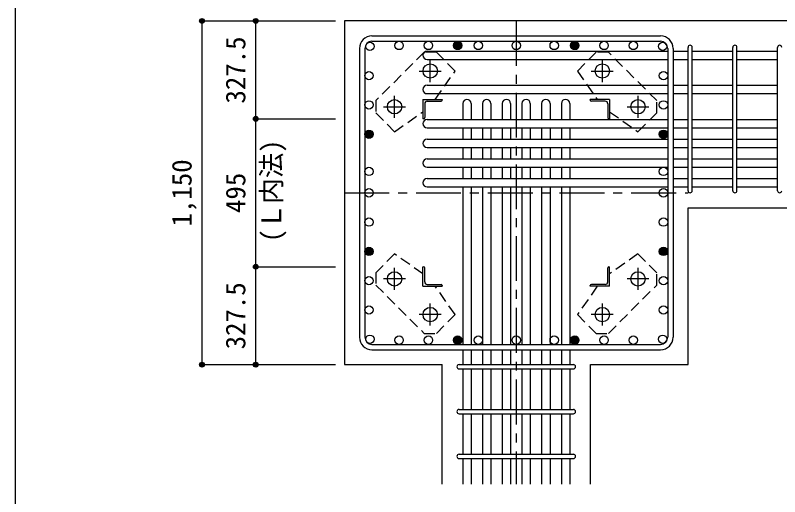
# Model space of a CAD drawing. Units: millimetres at full size, sheet at 1:30. Extents: x -5973 to 5954, y -4195 to 4201.
# Drawn here: x -5973 to -3414, y -2692 to -1081 of the extents above; entities that cross this region are included whole.
import ezdxf
from ezdxf.enums import TextEntityAlignment as Align

# ---------------------------------------------------------------- set-up
doc = ezdxf.new("R2010")
doc.units = ezdxf.units.MM
doc.header["$LTSCALE"] = 30
doc.header["$PDMODE"] = 32
doc.header["$PDSIZE"] = 15
doc.linetypes.add('CHAIN1', pattern=[8, 5, -1, 1, -1])
doc.linetypes.add('DASHED1', pattern=[1.8, 1.2, -0.6])
for name, color, linetype in [('0-1_躯体線', 2, 'Continuous'), ('0-2_アンカー、アングル', 4, 'Continuous'), ('0-3_立上り筋', 4, 'Continuous'), ('0-4_フープ筋', 7, 'Continuous'), ('0-5_基礎梁筋', 7, 'Continuous'), ('0-6_スタラップ筋', 7, 'Continuous'), ('0-7_文字', 4, 'Continuous'), ('0-9_プレート', 4, 'DASHED1'), ('0-D_寸法', 4, 'Continuous'), ('F-0_枠', 6, 'Continuous')]:
    doc.layers.add(name, color=color, linetype=linetype)
doc.styles.add('ＭＳ ゴシック', font='')
doc.styles.get('ＭＳ ゴシック').set_extended_font_data('MS Gothic')

msp = doc.modelspace()

# ---------------------------------------------------------------- linework, layer by layer
at = {"layer": '0-1_躯体線'}
for p, q in [((-3320.8, -1099.89), (-4870.8, -1099.89)), ((-4870.8, -1099.89), (-4870.8, -2249.89)), ((-3720.8, -1724.89), (-3320.8, -1724.89)), ((-3720.8, -2249.89), (-3720.8, -1724.89)), ((-4870.8, -2249.89), (-4544.3, -2249.89)), ((-4544.3, -2649.89), (-4544.3, -2249.89)), ((-4047.3, -2649.89), (-4047.3, -2249.89)), ((-4047.3, -2249.89), (-3720.8, -2249.89))]:
    msp.add_line(p, q, dxfattribs=at)
at = {"layer": '0-2_アンカー、アングル', "linetype": 'CHAIN1'}
for p, q in [((-4583.8, -1304.1), (-4583.8, -1230.6)), ((-4007.8, -1230.59), (-4007.8, -1304.09)), ((-4620.6, -1267.39), (-4547.1, -1267.39)), ((-4044.5, -1267.39), (-3971, -1267.39)), ((-4703.3, -1423.6), (-4703.3, -1350.1)), ((-3888.3, -1350.09), (-3888.3, -1423.59)), ((-4740.1, -1386.89), (-4666.6, -1386.89)), ((-3925, -1386.89), (-3851.5, -1386.89)), ((-4703.3, -1999.7), (-4703.3, -1926.2)), ((-3888.3, -1926.19), (-3888.3, -1999.69)), ((-4666.6, -1962.89), (-4740.1, -1962.89)), ((-3851.5, -1962.89), (-3925, -1962.89)), ((-4583.8, -2119.2), (-4583.8, -2045.7)), ((-4007.8, -2045.69), (-4007.8, -2119.19)), ((-4547.1, -2082.39), (-4620.6, -2082.39)), ((-3971, -2082.39), (-4044.5, -2082.39))]:
    msp.add_line(p, q, dxfattribs=at)
at = {"layer": '0-2_アンカー、アングル'}
for p, q in [((-4608.3, -1362.39), (-4543.3, -1362.39)), ((-4608.3, -1362.39), (-4608.3, -1427.39)), ((-4602.3, -1376.89), (-4602.3, -1423.39)), ((-4593.8, -1368.39), (-4547.3, -1368.39)), ((-4543.3, -1362.39), (-4543.3, -1364.39)), ((-3983.3, -1362.39), (-4048.3, -1362.39)), ((-4048.3, -1364.39), (-4048.3, -1362.39)), ((-3997.8, -1368.39), (-4044.3, -1368.39)), ((-3989.3, -1376.89), (-3989.3, -1423.39)), ((-3983.3, -1362.39), (-3983.3, -1427.39)), ((-4606.3, -1427.39), (-4608.3, -1427.39)), ((-3983.3, -1427.39), (-3985.3, -1427.39)), ((-4608.3, -1922.39), (-4606.3, -1922.39)), ((-4608.3, -1987.39), (-4608.3, -1922.39)), ((-4602.3, -1972.89), (-4602.3, -1926.39)), ((-3989.3, -1972.89), (-3989.3, -1926.39)), ((-3985.3, -1922.39), (-3983.3, -1922.39)), ((-3983.3, -1987.39), (-3983.3, -1922.39)), ((-4608.3, -1987.39), (-4543.3, -1987.39)), ((-4593.8, -1981.39), (-4547.3, -1981.39)), ((-4543.3, -1985.39), (-4543.3, -1987.39)), ((-4048.3, -1987.39), (-4048.3, -1985.39)), ((-3983.3, -1987.39), (-4048.3, -1987.39)), ((-3997.8, -1981.39), (-4044.3, -1981.39))]:
    msp.add_line(p, q, dxfattribs=at)
at = {"layer": '0-2_アンカー、アングル', "color": 3}
for centre in [(-4583.8, -1267.39), (-4007.8, -1267.39), (-4703.3, -1386.89), (-3888.3, -1386.89), (-4703.3, -1962.89), (-3888.3, -1962.89), (-4583.8, -2082.39), (-4007.8, -2082.39)]:
    msp.add_circle(centre, 24, dxfattribs=at)
at = {"layer": '0-2_アンカー、アングル'}
for centre, radius, start, end in [((-4593.8, -1376.89), 8.5, 90, 180), ((-4547.3, -1364.39), 4, 270, 0), ((-4044.3, -1364.39), 4, 180, 270), ((-3997.8, -1376.89), 8.5, 0, 90), ((-4606.3, -1423.39), 4, 270, 0), ((-3985.3, -1423.39), 4, 180, 270), ((-4606.3, -1926.39), 4, 0, 90), ((-3985.3, -1926.39), 4, 90, 180), ((-4593.8, -1972.89), 8.5, 180, 270), ((-4547.3, -1985.39), 4, 0, 90), ((-4044.3, -1985.39), 4, 90, 180), ((-3997.8, -1972.89), 8.5, 270, 0)]:
    msp.add_arc(centre, radius, start, end, dxfattribs=at)
at = {"layer": '0-3_立上り筋', "color": 3}
for centre in [(-4785.87, -1184.82), (-4687.86, -1181.89), (-4589.84, -1181.89), (-4491.83, -1181.89), (-4422.8, -1181.89), (-4295.8, -1181.89), (-4168.8, -1181.89), (-4099.77, -1181.89), (-4099.77, -1181.89), (-4001.76, -1181.89), (-3903.74, -1181.89), (-3805.73, -1184.82), (-4788.8, -1282.84), (-3802.8, -1282.84), (-4788.8, -1380.85), (-3802.8, -1380.85), (-4788.8, -1478.87), (-4788.8, -1478.87), (-3802.8, -1478.87), (-3802.8, -1478.87), (-4788.8, -1603.39), (-3802.8, -1603.39), (-4788.8, -1674.89), (-3802.8, -1674.89), (-4788.8, -1772.91), (-3802.8, -1772.91), (-4788.8, -1870.92), (-3802.8, -1870.92), (-4788.8, -1968.94), (-3802.8, -1968.94), (-4788.8, -2066.95), (-3802.8, -2066.95), (-4785.87, -2164.97), (-4785.87, -2164.97), (-4687.86, -2167.89), (-4589.84, -2167.89), (-4491.83, -2167.89), (-4422.8, -2167.89), (-4295.8, -2167.89), (-4168.8, -2167.89), (-4099.77, -2167.89), (-4099.77, -2167.89), (-4001.76, -2167.89), (-3903.74, -2167.89), (-3805.73, -2164.97), (-3805.73, -2164.97)]:
    msp.add_circle(centre, 14, dxfattribs=at)
at = {"layer": '0-3_立上り筋'}
for centre, radius in [((-4491.83, -1181.89), 14), ((-4491.83, -1181.89), 12.6), ((-4491.83, -1181.89), 11.2), ((-4491.83, -1181.89), 9.8), ((-4491.83, -1181.89), 8.4), ((-4491.83, -1181.89), 7), ((-4491.83, -1181.89), 5.6), ((-4099.77, -1181.89), 14), ((-4099.77, -1181.89), 12.6), ((-4099.77, -1181.89), 11.2), ((-4099.77, -1181.89), 9.8), ((-4099.77, -1181.89), 8.4), ((-4099.77, -1181.89), 7), ((-4099.77, -1181.89), 5.6), ((-4491.83, -1181.89), 4.2), ((-4491.83, -1181.89), 2.8), ((-4491.83, -1181.89), 1.4), ((-4099.77, -1181.89), 4.2), ((-4099.77, -1181.89), 2.8), ((-4099.77, -1181.89), 1.4), ((-4788.8, -1478.87), 14), ((-4788.8, -1478.87), 12.6), ((-4788.8, -1478.87), 11.2), ((-4788.8, -1478.87), 9.8), ((-4788.8, -1478.87), 8.4), ((-4788.8, -1478.87), 7), ((-4788.8, -1478.87), 5.6), ((-4788.8, -1478.87), 4.2), ((-4788.8, -1478.87), 2.8), ((-4788.8, -1478.87), 1.4), ((-3802.8, -1478.87), 14), ((-3802.8, -1478.87), 12.6), ((-3802.8, -1478.87), 11.2), ((-3802.8, -1478.87), 9.8), ((-3802.8, -1478.87), 8.4), ((-3802.8, -1478.87), 7), ((-3802.8, -1478.87), 5.6), ((-3802.8, -1478.87), 4.2), ((-3802.8, -1478.87), 2.8), ((-3802.8, -1478.87), 1.4), ((-4788.8, -1870.92), 14), ((-4788.8, -1870.92), 12.6), ((-4788.8, -1870.92), 11.2), ((-4788.8, -1870.92), 9.8), ((-4788.8, -1870.92), 8.4), ((-4788.8, -1870.92), 7), ((-4788.8, -1870.92), 5.6), ((-4788.8, -1870.92), 4.2), ((-4788.8, -1870.92), 2.8), ((-3802.8, -1870.92), 14), ((-3802.8, -1870.92), 12.6), ((-3802.8, -1870.92), 11.2), ((-3802.8, -1870.92), 9.8), ((-3802.8, -1870.92), 8.4), ((-3802.8, -1870.92), 7), ((-3802.8, -1870.92), 5.6), ((-3802.8, -1870.92), 4.2), ((-3802.8, -1870.92), 2.8), ((-4788.8, -1870.92), 1.4), ((-3802.8, -1870.92), 1.4), ((-4491.83, -2167.89), 14), ((-4491.83, -2167.89), 12.6), ((-4491.83, -2167.89), 11.2), ((-4491.83, -2167.89), 9.8), ((-4491.83, -2167.89), 8.4), ((-4491.83, -2167.89), 7), ((-4491.83, -2167.89), 5.6), ((-4491.83, -2167.89), 4.2), ((-4491.83, -2167.89), 2.8), ((-4491.83, -2167.89), 1.4), ((-4099.77, -2167.89), 14), ((-4099.77, -2167.89), 12.6), ((-4099.77, -2167.89), 11.2), ((-4099.77, -2167.89), 9.8), ((-4099.77, -2167.89), 8.4), ((-4099.77, -2167.89), 7), ((-4099.77, -2167.89), 5.6), ((-4099.77, -2167.89), 4.2), ((-4099.77, -2167.89), 2.8), ((-4099.77, -2167.89), 1.4)]:
    msp.add_circle(centre, radius, dxfattribs=at)
at = {"layer": '0-4_フープ筋'}
for p, q in [((-4778.8, -1149.89), (-3812.8, -1149.89)), ((-4778.8, -1167.89), (-3812.8, -1167.89)), ((-4820.8, -1191.89), (-4820.8, -2157.89)), ((-4802.8, -1191.89), (-4802.8, -2157.89)), ((-3788.8, -1191.89), (-3788.8, -2157.89)), ((-3770.8, -1191.89), (-3770.8, -2157.89)), ((-4778.8, -2181.89), (-3812.8, -2181.89)), ((-4778.8, -2199.89), (-3812.8, -2199.89))]:
    msp.add_line(p, q, dxfattribs=at)
for centre, radius, start, end in [((-4778.8, -1191.89), 42, 90, 180), ((-3812.8, -1191.89), 42, 0, 90), ((-4778.8, -1191.89), 24, 90, 180), ((-3812.8, -1191.89), 24, 0, 90), ((-4778.8, -2157.89), 42, 180, 270), ((-4778.8, -2157.89), 24, 180, 270), ((-3812.8, -2157.89), 42, 270, 0), ((-3812.8, -2157.89), 24, 270, 0)]:
    msp.add_arc(centre, radius, start, end, dxfattribs=at)
at = {"layer": '0-5_基礎梁筋'}
for p, q in [((-4594.3, -1200.82), (-3788.8, -1200.82)), ((-3770.8, -1200.82), (-3720.8, -1200.82)), ((-3706.8, -1200.82), (-3570.8, -1200.82)), ((-3556.8, -1200.82), (-3420.8, -1200.82)), ((-4594.3, -1228.82), (-3788.8, -1228.82)), ((-3770.8, -1228.82), (-3720.8, -1228.82)), ((-3706.8, -1228.82), (-3570.8, -1228.82)), ((-3556.8, -1228.82), (-3420.8, -1228.82)), ((-4594.3, -1315.11), (-3788.8, -1315.11)), ((-3770.8, -1315.11), (-3720.8, -1315.11)), ((-3706.8, -1315.11), (-3570.8, -1315.11)), ((-3556.8, -1315.11), (-3420.8, -1315.11)), ((-4594.3, -1343.11), (-3788.8, -1343.11)), ((-3770.8, -1343.11), (-3720.8, -1343.11)), ((-3706.8, -1343.11), (-3570.8, -1343.11)), ((-3556.8, -1343.11), (-3420.8, -1343.11)), ((-4474.8, -1376.39), (-4474.8, -1429.39)), ((-4446.8, -1376.39), (-4446.8, -1429.39)), ((-4408.8, -1376.39), (-4408.8, -1429.39)), ((-4380.8, -1376.39), (-4380.8, -1429.39)), ((-4342.8, -1376.39), (-4342.8, -1429.39)), ((-4314.8, -1376.39), (-4314.8, -1429.39)), ((-4276.8, -1376.39), (-4276.8, -1429.39)), ((-4248.8, -1376.39), (-4248.8, -1429.39)), ((-4210.8, -1376.39), (-4210.8, -1429.39)), ((-4182.8, -1376.39), (-4182.8, -1429.39)), ((-4144.8, -1376.39), (-4144.8, -1429.39)), ((-4116.8, -1376.39), (-4116.8, -1429.39)), ((-4594.3, -1429.39), (-3788.8, -1429.39)), ((-3770.8, -1429.39), (-3720.8, -1429.39)), ((-3706.8, -1429.39), (-3570.8, -1429.39)), ((-3556.8, -1429.39), (-3420.8, -1429.39)), ((-4594.3, -1457.39), (-3788.8, -1457.39)), ((-4474.8, -1457.39), (-4474.8, -1495.39)), ((-4446.8, -1457.39), (-4446.8, -1495.39)), ((-4408.8, -1457.39), (-4408.8, -1495.39)), ((-4380.8, -1457.39), (-4380.8, -1495.39)), ((-4342.8, -1457.39), (-4342.8, -1495.39)), ((-4314.8, -1457.39), (-4314.8, -1495.39)), ((-4276.8, -1457.39), (-4276.8, -1495.39)), ((-4248.8, -1457.39), (-4248.8, -1495.39)), ((-4210.8, -1457.39), (-4210.8, -1495.39)), ((-4182.8, -1457.39), (-4182.8, -1495.39)), ((-4144.8, -1457.39), (-4144.8, -1495.39)), ((-4116.8, -1457.39), (-4116.8, -1495.39)), ((-3770.8, -1457.39), (-3720.8, -1457.39)), ((-3706.8, -1457.39), (-3570.8, -1457.39)), ((-3556.8, -1457.39), (-3420.8, -1457.39)), ((-4594.3, -1495.39), (-3788.8, -1495.39)), ((-3770.8, -1495.39), (-3720.8, -1495.39)), ((-3706.8, -1495.39), (-3570.8, -1495.39)), ((-3556.8, -1495.39), (-3420.8, -1495.39)), ((-4594.3, -1523.39), (-3788.8, -1523.39)), ((-4474.8, -1523.39), (-4474.8, -1561.39)), ((-4446.8, -1523.39), (-4446.8, -1561.39)), ((-4408.8, -1523.39), (-4408.8, -1561.39)), ((-4380.8, -1523.39), (-4380.8, -1561.39)), ((-4342.8, -1523.39), (-4342.8, -1561.39)), ((-4314.8, -1523.39), (-4314.8, -1561.39)), ((-4276.8, -1523.39), (-4276.8, -1561.39)), ((-4248.8, -1523.39), (-4248.8, -1561.39)), ((-4210.8, -1523.39), (-4210.8, -1561.39)), ((-4182.8, -1523.39), (-4182.8, -1561.39)), ((-4144.8, -1523.39), (-4144.8, -1561.39)), ((-4116.8, -1523.39), (-4116.8, -1561.39)), ((-3770.8, -1523.39), (-3720.8, -1523.39)), ((-3706.8, -1523.39), (-3570.8, -1523.39)), ((-3556.8, -1523.39), (-3420.8, -1523.39)), ((-4594.3, -1561.39), (-3788.8, -1561.39)), ((-3770.8, -1561.39), (-3720.8, -1561.39)), ((-3706.8, -1561.39), (-3570.8, -1561.39)), ((-3556.8, -1561.39), (-3420.8, -1561.39)), ((-4594.3, -1589.39), (-3788.8, -1589.39)), ((-4474.8, -1589.39), (-4474.8, -1627.39)), ((-4446.8, -1589.39), (-4446.8, -1627.39)), ((-4408.8, -1589.39), (-4408.8, -1627.39)), ((-4380.8, -1589.39), (-4380.8, -1627.39)), ((-4342.8, -1589.39), (-4342.8, -1627.39)), ((-4314.8, -1589.39), (-4314.8, -1627.39)), ((-4276.8, -1589.39), (-4276.8, -1627.39)), ((-4248.8, -1589.39), (-4248.8, -1627.39)), ((-4210.8, -1589.39), (-4210.8, -1627.39)), ((-4182.8, -1589.39), (-4182.8, -1627.39)), ((-4144.8, -1589.39), (-4144.8, -1627.39)), ((-4116.8, -1589.39), (-4116.8, -1627.39)), ((-3770.8, -1589.39), (-3720.8, -1589.39)), ((-3706.8, -1589.39), (-3570.8, -1589.39)), ((-3556.8, -1589.39), (-3420.8, -1589.39)), ((-4594.3, -1627.39), (-3788.8, -1627.39)), ((-3770.8, -1627.39), (-3720.8, -1627.39)), ((-3706.8, -1627.39), (-3570.8, -1627.39)), ((-3556.8, -1627.39), (-3420.8, -1627.39)), ((-4594.3, -1655.39), (-3788.8, -1655.39)), ((-4474.8, -1655.39), (-4474.8, -2181.89)), ((-4446.8, -1655.39), (-4446.8, -2181.89)), ((-4408.8, -1655.39), (-4408.8, -2181.89)), ((-4380.8, -1655.39), (-4380.8, -2181.89)), ((-4342.8, -1655.39), (-4342.8, -2181.89)), ((-4314.8, -1655.39), (-4314.8, -2181.89)), ((-4276.8, -1655.39), (-4276.8, -2181.89)), ((-4248.8, -1655.39), (-4248.8, -2181.89)), ((-4210.8, -1655.39), (-4210.8, -2181.89)), ((-4182.8, -1655.39), (-4182.8, -2181.89)), ((-4144.8, -1655.39), (-4144.8, -2181.89)), ((-4116.8, -1655.39), (-4116.8, -2181.89)), ((-3770.8, -1655.39), (-3720.8, -1655.39)), ((-3706.8, -1655.39), (-3570.8, -1655.39)), ((-3556.8, -1655.39), (-3420.8, -1655.39)), ((-4474.8, -2199.89), (-4474.8, -2249.89)), ((-4446.8, -2199.89), (-4446.8, -2249.89)), ((-4408.8, -2199.89), (-4408.8, -2249.89)), ((-4380.8, -2199.89), (-4380.8, -2249.89)), ((-4342.8, -2199.89), (-4342.8, -2249.89)), ((-4314.8, -2199.89), (-4314.8, -2249.89)), ((-4276.8, -2199.89), (-4276.8, -2249.89)), ((-4248.8, -2199.89), (-4248.8, -2249.89)), ((-4210.8, -2199.89), (-4210.8, -2249.89)), ((-4182.8, -2199.89), (-4182.8, -2249.89)), ((-4144.8, -2199.89), (-4144.8, -2249.89)), ((-4116.8, -2199.89), (-4116.8, -2249.89)), ((-4474.8, -2263.89), (-4474.8, -2399.89)), ((-4446.8, -2263.89), (-4446.8, -2399.89)), ((-4408.8, -2263.89), (-4408.8, -2399.89)), ((-4380.8, -2263.89), (-4380.8, -2399.89)), ((-4342.8, -2263.89), (-4342.8, -2399.89)), ((-4314.8, -2263.89), (-4314.8, -2399.89)), ((-4276.8, -2263.89), (-4276.8, -2399.89)), ((-4248.8, -2263.89), (-4248.8, -2399.89)), ((-4210.8, -2263.89), (-4210.8, -2399.89)), ((-4182.8, -2263.89), (-4182.8, -2399.89)), ((-4144.8, -2263.89), (-4144.8, -2399.89)), ((-4116.8, -2263.89), (-4116.8, -2399.89)), ((-4474.8, -2413.89), (-4474.8, -2549.89)), ((-4446.8, -2413.89), (-4446.8, -2549.89)), ((-4408.8, -2413.89), (-4408.8, -2549.89)), ((-4380.8, -2413.89), (-4380.8, -2549.89)), ((-4342.8, -2413.89), (-4342.8, -2549.89)), ((-4314.8, -2413.89), (-4314.8, -2549.89)), ((-4276.8, -2413.89), (-4276.8, -2549.89)), ((-4248.8, -2413.89), (-4248.8, -2549.89)), ((-4210.8, -2413.89), (-4210.8, -2549.89)), ((-4182.8, -2413.89), (-4182.8, -2549.89)), ((-4144.8, -2413.89), (-4144.8, -2549.89)), ((-4116.8, -2413.89), (-4116.8, -2549.89)), ((-4474.8, -2563.89), (-4474.8, -2649.89)), ((-4446.8, -2563.89), (-4446.8, -2649.89)), ((-4408.8, -2563.89), (-4408.8, -2649.89)), ((-4380.8, -2563.89), (-4380.8, -2649.89)), ((-4342.8, -2563.89), (-4342.8, -2649.89)), ((-4314.8, -2563.89), (-4314.8, -2649.89)), ((-4276.8, -2563.89), (-4276.8, -2649.89)), ((-4248.8, -2563.89), (-4248.8, -2649.89)), ((-4210.8, -2563.89), (-4210.8, -2649.89)), ((-4182.8, -2563.89), (-4182.8, -2649.89)), ((-4144.8, -2563.89), (-4144.8, -2649.89)), ((-4116.8, -2563.89), (-4116.8, -2649.89))]:
    msp.add_line(p, q, dxfattribs=at)
for centre, start, end in [((-4594.3, -1214.82), 90, 270), ((-4594.3, -1329.11), 90, 270), ((-4460.8, -1376.39), 0, 180), ((-4394.8, -1376.39), 0, 180), ((-4328.8, -1376.39), 0, 180), ((-4262.8, -1376.39), 0, 180), ((-4196.8, -1376.39), 0, 180), ((-4130.8, -1376.39), 0, 180), ((-4594.3, -1443.39), 90, 270), ((-4594.3, -1509.39), 90, 270), ((-4594.3, -1575.39), 90, 270), ((-4594.3, -1641.39), 90, 270)]:
    msp.add_arc(centre, 14, start, end, dxfattribs=at)
at = {"layer": '0-6_スタラップ筋'}
for p, q in [((-3720.8, -1667.89), (-3720.8, -1188.32)), ((-3706.8, -1667.89), (-3706.8, -1188.32)), ((-3570.8, -1667.89), (-3570.8, -1188.32)), ((-3556.8, -1667.89), (-3556.8, -1188.32)), ((-3420.8, -1667.89), (-3420.8, -1188.32)), ((-4487.3, -2249.89), (-4104.3, -2249.89)), ((-4487.3, -2263.89), (-4104.3, -2263.89)), ((-4487.3, -2399.89), (-4104.3, -2399.89)), ((-4487.3, -2413.89), (-4104.3, -2413.89)), ((-4487.3, -2549.89), (-4104.3, -2549.89)), ((-4487.3, -2563.89), (-4104.3, -2563.89))]:
    msp.add_line(p, q, dxfattribs=at)
for centre, start, end in [((-3713.8, -1188.32), 0, 180), ((-3713.8, -1188.32), 0, 180), ((-3713.8, -1188.32), 0, 180), ((-3713.8, -1188.32), 0, 180), ((-3563.8, -1188.32), 0, 180), ((-3413.8, -1188.32), 0, 180), ((-3713.8, -1667.89), 180, 0), ((-3713.8, -1667.89), 180, 0), ((-3713.8, -1667.89), 180, 0), ((-3713.8, -1667.89), 180, 0), ((-3563.8, -1667.89), 180, 0), ((-3413.8, -1667.89), 180, 0), ((-4487.3, -2256.89), 90, 270), ((-4487.3, -2256.89), 90, 270), ((-4487.3, -2256.89), 90, 270), ((-4487.3, -2256.89), 90, 270), ((-4104.3, -2256.89), 270, 90), ((-4104.3, -2256.89), 270, 90), ((-4104.3, -2256.89), 270, 90), ((-4104.3, -2256.89), 270, 90), ((-4487.3, -2406.89), 90, 270), ((-4104.3, -2406.89), 270, 90), ((-4487.3, -2556.89), 90, 270), ((-4104.3, -2556.89), 270, 90)]:
    msp.add_arc(centre, 7, start, end, dxfattribs=at)
at = {"layer": '0-9_プレート'}
for points in [[(-4604.3, -1204.5), (-4766.2, -1366.4), (-4766.2, -1407.4), (-4703.3, -1470.3), (-4608.3, -1403.6)], [(-4567.1, -1362.4), (-4500.4, -1267.39), (-4563.3, -1204.5), (-4604.3, -1204.5)], [(-3825.4, -1366.4), (-3987.3, -1204.5), (-4028.3, -1204.5), (-4091.2, -1267.39), (-4024.5, -1362.4)], [(-3983.3, -1403.6), (-3888.3, -1470.3), (-3825.4, -1407.4), (-3825.4, -1366.4)], [(-4608.3, -1946.19), (-4703.3, -1879.49), (-4766.2, -1942.39), (-4766.2, -1983.39)], [(-3987.3, -2145.29), (-3825.4, -1983.39), (-3825.4, -1942.39), (-3888.3, -1879.49), (-3983.3, -1946.19)], [(-4766.2, -1983.39), (-4604.3, -2145.29), (-4563.3, -2145.29), (-4500.4, -2082.39), (-4567.1, -1987.39)], [(-4024.5, -1987.39), (-4091.2, -2082.39), (-4028.3, -2145.29), (-3987.3, -2145.29)]]:
    msp.add_lwpolyline(points, dxfattribs=at)
at = {"layer": '0-D_寸法'}
for p, q in [((-5347.84, -1099.89), (-5167.84, -1099.89)), ((-5347.84, -1099.89), (-5167.84, -1099.89)), ((-5347.84, -1099.89), (-5347.84, -2249.89)), ((-5347.84, -1099.89), (-5347.84, -2249.89)), ((-5167.84, -1427.39), (-5167.84, -1099.89)), ((-5167.84, -1099.89), (-4900.8, -1099.89)), ((-5167.84, -1922.39), (-5167.84, -1427.39)), ((-5167.84, -1427.39), (-4900.8, -1427.39)), ((-5167.84, -2249.89), (-5167.84, -1922.39)), ((-5167.84, -1922.39), (-4900.8, -1922.39)), ((-5347.84, -2249.89), (-5167.84, -2249.89)), ((-5167.84, -2249.89), (-4900.8, -2249.89)), ((-5167.84, -2249.89), (-4900.8, -2249.89))]:
    msp.add_line(p, q, dxfattribs=at)
at = {"layer": '0-D_寸法', "linetype": 'CHAIN1'}
for p, q in [((-4295.8, -1099.89), (-4295.8, -2649.89)), ((-4870.8, -1674.89), (-3720.8, -1674.89))]:
    msp.add_line(p, q, dxfattribs=at)
at = {"layer": '0-D_寸法'}
for centre, radius in [((-5347.84, -1099.89), 8), ((-5347.84, -1099.89), 7.2), ((-5347.84, -1099.89), 6.4), ((-5347.84, -1099.89), 5.6), ((-5347.84, -1099.89), 4.8), ((-5347.84, -1099.89), 4), ((-5347.84, -1099.89), 3.2), ((-5347.84, -1099.89), 2.4), ((-5347.84, -1099.89), 1.6), ((-5347.84, -1099.89), 0.8), ((-5167.84, -1099.89), 8), ((-5167.84, -1099.89), 7.2), ((-5167.84, -1099.89), 6.4), ((-5167.84, -1099.89), 5.6), ((-5167.84, -1099.89), 4.8), ((-5167.84, -1099.89), 4), ((-5167.84, -1099.89), 3.2), ((-5167.84, -1099.89), 2.4), ((-5167.84, -1099.89), 1.6), ((-5167.84, -1099.89), 0.8), ((-5167.84, -1427.39), 8), ((-5167.84, -1427.39), 7.2), ((-5167.84, -1427.39), 6.4), ((-5167.84, -1427.39), 5.6), ((-5167.84, -1427.39), 4.8), ((-5167.84, -1427.39), 4), ((-5167.84, -1427.39), 3.2), ((-5167.84, -1427.39), 2.4), ((-5167.84, -1427.39), 1.6), ((-5167.84, -1427.39), 0.8), ((-5167.84, -1922.39), 8), ((-5167.84, -1922.39), 7.2), ((-5167.84, -1922.39), 6.4), ((-5167.84, -1922.39), 5.6), ((-5167.84, -1922.39), 4.8), ((-5167.84, -1922.39), 4), ((-5167.84, -1922.39), 3.2), ((-5167.84, -1922.39), 2.4), ((-5167.84, -1922.39), 1.6), ((-5167.84, -1922.39), 0.8), ((-5347.84, -2249.89), 8), ((-5347.84, -2249.89), 7.2), ((-5347.84, -2249.89), 6.4), ((-5347.84, -2249.89), 5.6), ((-5347.84, -2249.89), 4.8), ((-5347.84, -2249.89), 4), ((-5347.84, -2249.89), 3.2), ((-5347.84, -2249.89), 2.4), ((-5347.84, -2249.89), 1.6), ((-5347.84, -2249.89), 0.8), ((-5167.84, -2249.89), 8), ((-5167.84, -2249.89), 7.2), ((-5167.84, -2249.89), 6.4), ((-5167.84, -2249.89), 5.6), ((-5167.84, -2249.89), 4.8), ((-5167.84, -2249.89), 4), ((-5167.84, -2249.89), 3.2), ((-5167.84, -2249.89), 2.4), ((-5167.84, -2249.89), 1.6), ((-5167.84, -2249.89), 0.8)]:
    msp.add_circle(centre, radius, dxfattribs=at)
at = {"layer": '0-D_寸法', "color": 7}
for p in [(-5347.84, -1099.89), (-5167.84, -1099.89), (-5167.84, -1099.89), (-5167.84, -1427.39), (-5167.84, -1427.39), (-5167.84, -1922.39), (-5167.84, -1922.39), (-5347.84, -2249.89), (-5167.84, -2249.89), (-5167.84, -2249.89)]:
    msp.add_point(p, dxfattribs=at)
at = {"layer": 'F-0_枠'}
msp.add_line((-5972.88, 4201.15), (-5972.88, -4195.24), dxfattribs=at)

# ---------------------------------------------------------------- texts
at = {"layer": '0-7_文字', "style": 'ＭＳ ゴシック', "width": 0.95}
msp.add_text('(Ｌ内法)', height=65.98, rotation=90, dxfattribs=at).set_placement((-5062.78, -1839.49), align=Align.BOTTOM_LEFT)
at = {"layer": '0-D_寸法', "style": 'ＭＳ ゴシック'}
for s, p in [('327.5', (-5182.84, -1376.14)), ('1,150', (-5362.84, -1787.39)), ('495', (-5182.84, -1742.39)), ('327.5', (-5182.84, -2198.64))]:
    msp.add_text(s, height=65.98, rotation=90, dxfattribs=at).set_placement(p, align=Align.BOTTOM_LEFT)

doc.saveas('drawing.dxf')
